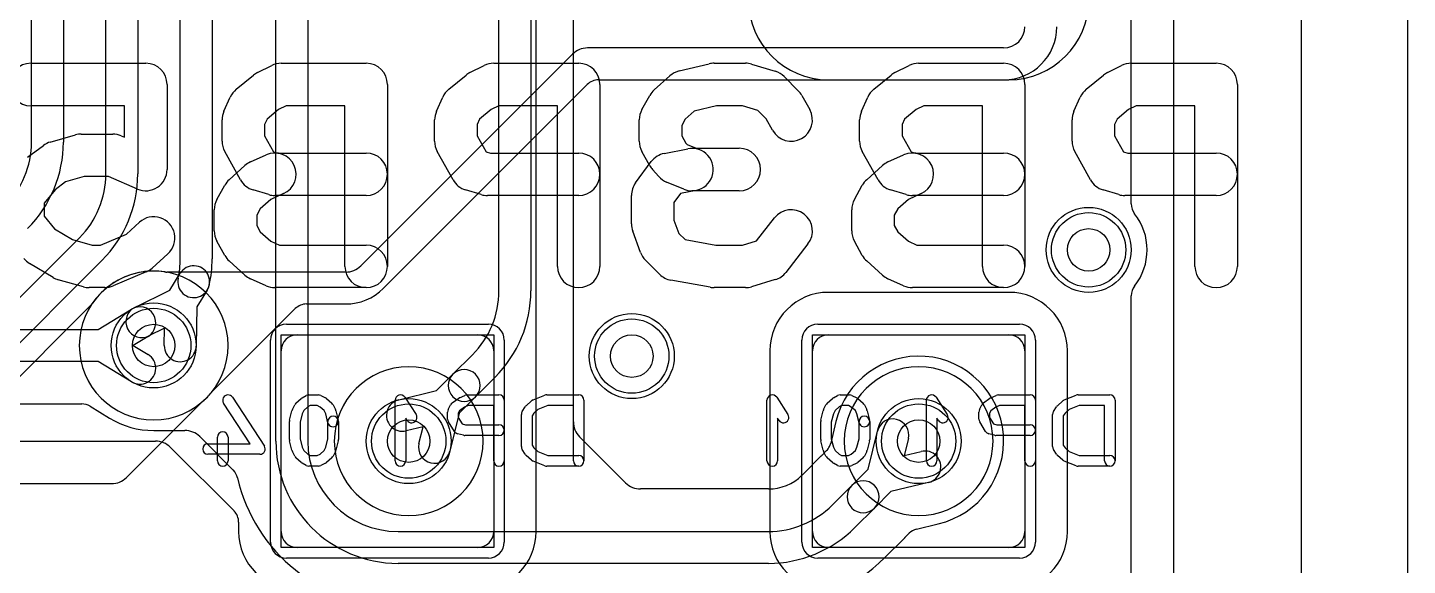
# Model space of a CAD drawing. Extents: x -0.8 to 20.5, y -0.5 to 20.
# Drawn here: x 14.01 to 20.5, y 3.72 to 6.25 of the extents above; entities that cross this region are included whole.
import ezdxf

# ---------------------------------------------------------------- set-up
doc = ezdxf.new("R2010")
doc.units = 0
for name, color, linetype in [('Hole', 1, 'CONTINUOUS'), ('L1', 3, 'CONTINUOUS'), ('L2', 3, 'CONTINUOUS'), ('L3', 3, 'CONTINUOUS'), ('L4', 3, 'CONTINUOUS'), ('MetalMask-B', 176, 'CONTINUOUS'), ('Outline', 7, 'CONTINUOUS'), ('PartsArea-B', 111, 'CONTINUOUS'), ('PartsSilk-B', 221, 'CONTINUOUS'), ('Resist-A', 2, 'CONTINUOUS'), ('Resist-B', 2, 'CONTINUOUS'), ('Silk-A', 140, 'CONTINUOUS'), ('Silk-B', 140, 'CONTINUOUS')]:
    doc.layers.add(name, color=color, linetype=linetype)

msp = doc.modelspace()

# ---------------------------------------------------------------- linework, layer by layer
at = {"layer": 'Hole'}
for centre in [(19, 5.2), (14.6, 4.75), (16.85, 4.7), (15.8, 4.3), (18.2, 4.3)]:
    msp.add_circle(centre, 0.1, dxfattribs=at)
at = {"layer": 'L1'}
for p, q in [((19.39996, 14.53823), (19.39996, 1)), ((16.225, 5.00711), (16.225, 10.29289)), ((16.375, 10.29289), (16.375, 5.00711)), ((16.57501, 4.3914), (16.575, 10.29288)), ((15.175, 4.3), (15.175, 9.74523)), ((15.325, 9.74523), (15.325, 4.3)), ((14.33894, 4.825), (14.49583, 4.92072)), ((13.4175, 4.825), (14.33894, 4.825)), ((14.57395, 4.79268), (14.50399, 4.75)), ((14.50399, 4.75), (14.57395, 4.70732)), ((16.0086, 4.61466), (16.10052, 4.70659)), ((14.33894, 4.675), (13.4175, 4.675)), ((14.49583, 4.57928), (14.33894, 4.675)), ((15.93158, 4.53764), (16.0086, 4.61466)), ((16.20658, 4.60052), (16.11466, 4.5086)), ((15.75294, 4.49438), (15.93158, 4.53764)), ((16.11466, 4.5086), (16.03764, 4.43158)), ((13.04141, 4.475), (14.26167, 4.475)), ((14.30072, 4.46403), (14.39166, 4.40854)), ((16.03764, 4.43158), (15.99438, 4.25294)), ((15.86789, 4.36789), (15.78824, 4.3486)), ((15.8486, 4.28824), (15.86789, 4.36789)), ((17.8107, 4.39191), (17.78616, 4.29058)), ((14.60005, 4.35), (14.74669, 4.34999)), ((14.81832, 4.31973), (14.97411, 4.16395)), ((16.82073, 4.10429), (16.6043, 4.32069)), ((17.96236, 4.16842), (18.00562, 4.34706)), ((18.1514, 4.31176), (18.13211, 4.23211)), ((17.7397, 4.2286), (17.65609, 4.14499)), ((17.7663, 4.2552), (17.74526, 4.23416)), ((18.13211, 4.23211), (18.21176, 4.2514)), ((17.88534, 4.0914), (17.96236, 4.16842)), ((17.79341, 3.99948), (17.88534, 4.0914)), ((18.24706, 4.10562), (18.06842, 4.06236)), ((17.49285, 4.075), (16.89144, 4.075)), ((18.06842, 4.06236), (17.9914, 3.98534)), ((17.9914, 3.98534), (17.89948, 3.89342)), ((18.19058, 3.88617), (18.29192, 3.9107)), ((15.75, 3.875), (17.49289, 3.875)), ((18.04091, 3.75201), (18.1311, 3.84219)), ((18.13534, 3.84644), (18.15521, 3.86631)), ((17.49289, 3.725), (15.75, 3.725))]:
    msp.add_line(p, q, dxfattribs=at)
for centre in [(19, 5.2), (14.6, 4.75), (16.85, 4.7), (15.8, 4.3), (18.2, 4.3)]:
    msp.add_circle(centre, 0.2, dxfattribs=at)
for centre, radius, start, end in [((15.8, 5.00711), 0.425, -45, 0), ((15.8, 5.00711), 0.575, -45.000705, 0), ((14.53489, 4.8567), 0.075, -58.611722, 121.387274), ((14.53489, 4.6433), 0.075, -121.388278, 58.612726), ((18.19999, 4.29999), 0.4, -76.620375, 166.620375), ((16.06163, 4.56163), 0.075, 135, -45), ((16.06163, 4.56163), 0.075, -45, 135), ((15.77059, 4.42149), 0.075, 103.61192, -76.387006), ((14.26167, 4.40003), 0.07497, 58.610285, 90), ((14.6, 4.75), 0.4, -121.389232, -89.995703), ((16.67501, 4.3914), 0.1, 180, -134.996502), ((17.73785, 4.40961), 0.07497, -13.656254, -13.15387), ((18.07851, 4.32941), 0.075, -13.61192, 166.387006), ((14.60004, 4.27503), 0.07497, 89.992358, 90.007643), ((14.74668, 4.27502), 0.07497, 89.885363, 89.992357), ((14.74663, 4.24998), 0.10001, 45.648206, 89.88542), ((14.76413, 4.26788), 0.07497, 44.816256, 45.648481), ((14.76505, 4.26697), 0.07497, 45.199937, 45.805255), ((14.76531, 4.26672), 0.07497, 45, 45.475562), ((15.75, 4.3), 0.575, 180, -90), ((15.75, 4.3), 0.425, 180, -90), ((15.92149, 4.27059), 0.075, 166.38808, -13.612994), ((17.7133, 4.30823), 0.07497, -26.575305, -13.617316), ((17.68669, 4.28161), 0.07497, -45, -44.194745), ((17.68758, 4.28251), 0.07497, -45.162127, -45), ((17.68768, 4.28261), 0.07497, -45.108085, -44.897329), ((17.68778, 4.28271), 0.07497, -45.005404, -44.935149), ((17.6879, 4.28283), 0.07497, -45.064851, -44.935149), ((17.68804, 4.28297), 0.07497, -45.086468, -44.800063), ((17.68832, 4.28325), 0.07497, -45.102671, -44.632517), ((17.68866, 4.28359), 0.07497, -45, -44.902724), ((17.68884, 4.28377), 0.07497, -45.097276, -45), ((17.6889, 4.28383), 0.07497, -45.064851, -44.935149), ((17.68908, 4.28401), 0.07497, -45.129702, -44.875714), ((17.68958, 4.28451), 0.07498, -45.41608, -44.702797), ((17.69, 4.28493), 0.07497, -45.156708, -44.79464), ((17.93837, 4.03836), 0.27501, 134.870358, 135.209194), ((17.69225, 4.28717), 0.07497, -45.978165, -45), ((17.71329, 4.30821), 0.07497, -45, -26.558216), ((18.22941, 4.17851), 0.075, -76.38808, 103.612994), ((14.92119, 4.11085), 0.07497, 43.886656, 45.097276), ((14.92141, 4.11062), 0.07497, 12.870319, 44.129902), ((15.75002, 4.3), 0.775, -167.12574, -90.001479), ((16.89144, 4.175), 0.1, -135, -90), ((17.49291, 4.30001), 0.22501, -90.015278, -45.507762), ((17.59806, 4.19298), 0.07497, -45.507985, -43.789401), ((17.60003, 4.19495), 0.07496, -45.918816, -45.56748), ((17.60124, 4.19611), 0.07497, -46.848656, -46.740288), ((17.60127, 4.19613), 0.07497, -46.76746, -43.010912), ((17.93837, 4.03837), 0.075, 135, -45), ((17.93837, 4.03837), 0.075, -45, 135), ((17.49289, 4.3), 0.425, -90, -45), ((18.3096, 3.83784), 0.07497, 103.144689, 103.639598), ((17.49289, 4.3), 0.575, -90, -44.999295), ((18.18456, 3.78964), 0.07497, 134.097481, 135.49182), ((18.18555, 3.79062), 0.07497, 134.600093, 135.162127), ((18.18717, 3.79227), 0.07497, 135.108085, 136.367401), ((18.18722, 3.79232), 0.07497, 133.789401, 135.162127), ((18.20822, 3.8133), 0.07497, 103.60809, 135), ((17.49289, 4.3), 0.775, -90, -44.998432)]:
    msp.add_arc(centre, radius, start, end, dxfattribs=at)
at = {"layer": 'L2'}
msp.add_line((19.39996, 14.53823), (19.39996, 1), dxfattribs=at)
for centre in [(19, 5.2), (16.85, 4.7)]:
    msp.add_circle(centre, 0.2, dxfattribs=at)
for centre, start, end in [((14.6, 4.75), 90, -90), ((14.6, 4.75), -90, 90), ((15.8, 4.3), 90, -90), ((15.8, 4.3), -90, 90), ((18.2, 4.3), 90, -90), ((18.2, 4.3), -90, 90)]:
    msp.add_arc(centre, 0.35004, start, end, dxfattribs=at)
at = {"layer": 'L3'}
for p, q in [((19.39996, 14.53823), (19.39996, 1)), ((16.57071, 6.12071), (15.57457, 5.12457)), ((18.6, 6.15), (16.64142, 6.15)), ((15.68067, 5.01847), (16.6402, 5.978)), ((16.69321, 5.99996), (18.6, 5.99996)), ((15.50386, 5.09528), (14.66343, 5.09528)), ((14.30375, 4.93917), (13.64387, 4.27929)), ((15.31929, 4.94524), (15.50387, 4.94524)), ((14.87121, 4.52821), (15.26628, 4.92328)), ((14.47225, 4.12925), (14.82179, 4.47879)), ((12.94321, 4.09996), (14.40154, 4.09996))]:
    msp.add_line(p, q, dxfattribs=at)
for centre in [(19, 5.2), (16.85, 4.7)]:
    msp.add_circle(centre, 0.2, dxfattribs=at)
for centre, radius, start, end in [((18.6, 6.25), 0.1, -90, 0), ((18.6, 6.25), 0.25004, -90, 0), ((16.64142, 6.05), 0.1, 90, 135), ((16.69321, 5.92499), 0.07497, 90, 135), ((14.6, 4.75), 0.35004, 99.46286, 145.262091), ((14.53088, 5.16935), 0.07497, -81.121937, -80.641964), ((14.6, 4.75), 0.35004, 81.417111, 99.360067), ((14.66343, 5.17025), 0.07497, -98.584049, -90), ((15.50386, 5.19528), 0.1, -90, -45), ((15.50387, 5.19528), 0.25004, -90, -45.00162), ((14.25074, 4.99218), 0.07497, -45, -34.737204), ((15.31929, 4.87027), 0.07497, 90, 135), ((15.8, 4.3), 0.35004, 90, -90), ((15.8, 4.3), 0.35004, -90, 90), ((18.2, 4.3), 0.35004, 90, -90), ((18.2, 4.3), 0.35004, -90, 90), ((14.8748, 4.42578), 0.07497, 130.282136, 135), ((14.6, 4.75), 0.35004, -49.715967, -40.284033), ((14.92422, 4.4752), 0.07497, 135, 139.717864), ((14.40154, 4.19996), 0.1, -90, -45)]:
    msp.add_arc(centre, radius, start, end, dxfattribs=at)
at = {"layer": 'L4'}
for p, q in [((19.39996, 14.53823), (19.39996, 1)), ((16.40004, 3.875), (16.40004, 8.7697)), ((14.025, 5.70711), (14.025, 7.79289)), ((14.175, 7.79289), (14.175, 5.70711)), ((14.375, 5.55711), (14.375, 7.59289)), ((14.525, 7.59289), (14.525, 5.55711)), ((14.725, 5.15711), (14.725, 7.39289)), ((14.875, 7.39289), (14.875, 5.15711)), ((17.775, 6), (18.625, 6)), ((13.59342, 4.59948), (14.25052, 5.25659)), ((14.35658, 5.15052), (13.69949, 4.49341)), ((14.67532, 5.01098), (14.72487, 5.08989)), ((14.51081, 4.92901), (14.67532, 5.01098)), ((14.85191, 5.01011), (14.80235, 4.93119)), ((18.625, 5.00004), (17.775, 5.00004)), ((14.80235, 4.93119), (14.79998, 4.74743)), ((14.65106, 4.8313), (14.57771, 4.79475)), ((14.65, 4.74937), (14.65106, 4.8313)), ((15.275, 4.8), (16.125, 4.8)), ((17.775, 4.8), (18.625, 4.8)), ((15.2, 3.875), (15.2, 4.725)), ((16.2, 4.725), (16.2, 3.875)), ((17.49996, 4.725), (17.49996, 3.875)), ((17.7, 3.875), (17.7, 4.725)), ((18.7, 4.725), (18.7, 3.875)), ((18.90004, 3.875), (18.90004, 4.725)), ((13.80949, 4.3), (14.60856, 4.29999)), ((14.67926, 4.2707), (14.978, 3.97196)), ((14.99996, 3.91895), (14.99996, 3.875)), ((16.125, 3.8), (15.275, 3.8)), ((18.625, 3.8), (17.775, 3.8))]:
    msp.add_line(p, q, dxfattribs=at)
for centre in [(19, 5.2), (14.6, 4.75), (16.85, 4.7), (15.8, 4.3), (18.2, 4.3)]:
    msp.add_circle(centre, 0.2, dxfattribs=at)
for centre, radius, start, end in [((17.775, 6.375), 0.375, 180, -90), ((18.625, 6.375), 0.375, -90, 0), ((13.6, 5.7071), 0.425, -45, 0.001348), ((13.6, 5.7071), 0.575, -45, 0.000996), ((13.95, 5.55711), 0.425, -45, 0), ((13.95, 5.55711), 0.575, -45.000705, 0), ((14.3, 5.15711), 0.425, -12.369837, 0), ((14.3, 5.15711), 0.575, -12.370146, 0), ((14.78839, 5.05), 0.075, 167.627797, -12.369837), ((14.78839, 5.05), 0.075, -32.128459, 147.872549), ((17.775, 4.725), 0.27504, 90, 180), ((18.625, 4.725), 0.27504, 0, 90), ((14.54426, 4.86188), 0.075, 116.486475, -63.513743), ((14.72499, 4.7484), 0.075, 179.258917, -0.738357), ((15.275, 4.725), 0.075, 90, 180), ((16.125, 4.725), 0.075, 0, 90), ((17.775, 4.725), 0.075, 90, 180), ((18.625, 4.725), 0.075, 0, 90), ((14.60854, 4.19999), 0.10001, 44.995949, 89.988541), ((14.92499, 3.91894), 0.07497, 0.022927, 45.005404), ((14.94996, 3.91895), 0.05, 0, 0.022918), ((15.275, 3.875), 0.27504, 180, -90), ((15.275, 3.875), 0.075, 180, -90), ((16.125, 3.875), 0.27504, -90, 0), ((16.125, 3.875), 0.075, -90, 0), ((17.775, 3.875), 0.27504, 180, -90), ((17.775, 3.875), 0.075, 180, -90), ((18.625, 3.875), 0.27504, -90, 0), ((18.625, 3.875), 0.075, -90, 0)]:
    msp.add_arc(centre, radius, start, end, dxfattribs=at)
at = {"layer": 'MetalMask-B'}
for p, q in [((15.275, 4.8), (16.125, 4.8)), ((17.775, 4.8), (18.625, 4.8)), ((15.2, 3.875), (15.2, 4.725)), ((16.2, 4.725), (16.2, 3.875)), ((17.7, 3.875), (17.7, 4.725)), ((18.7, 4.725), (18.7, 3.875)), ((16.125, 3.8), (15.275, 3.8)), ((18.625, 3.8), (17.775, 3.8))]:
    msp.add_line(p, q, dxfattribs=at)
for centre, start, end in [((15.275, 4.725), 90, 180), ((16.125, 4.725), 0, 90), ((17.775, 4.725), 90, 180), ((18.625, 4.725), 0, 90), ((15.275, 3.875), 180, -90), ((16.125, 3.875), -90, 0), ((17.775, 3.875), 180, -90), ((18.625, 3.875), -90, 0)]:
    msp.add_arc(centre, 0.075, start, end, dxfattribs=at)
at = {"layer": 'Outline'}
msp.add_line((20, 15), (20, 1), dxfattribs=at)
at = {"layer": 'PartsArea-B'}
for p, q in [((15.2, 3.8), (15.2, 4.8)), ((15.2, 4.8), (16.2, 4.8)), ((16.2, 4.8), (16.2, 3.8)), ((17.7, 3.8), (17.7, 4.8)), ((17.7, 4.8), (18.7, 4.8)), ((18.7, 4.8), (18.7, 3.8)), ((16.2, 3.8), (15.2, 3.8)), ((18.7, 3.8), (17.7, 3.8))]:
    msp.add_line(p, q, dxfattribs=at)
at = {"layer": 'PartsSilk-B'}
for p, q in [((14.02222, 6.07778), (14.56296, 6.07778)), ((15.0886, 6.03388), (15.15527, 6.06722)), ((15.2, 6.07778), (15.6, 6.07778)), ((16.0886, 6.03388), (16.15527, 6.06722)), ((16.2, 6.07778), (16.6, 6.07778)), ((17.07325, 6.04175), (17.21399, 6.07509)), ((17.23704, 6.07778), (17.38519, 6.07778)), ((17.41393, 6.07356), (17.52504, 6.04022)), ((18.0886, 6.03388), (18.15527, 6.06722)), ((18.2, 6.07778), (18.6, 6.07778)), ((19.0886, 6.03388), (19.15527, 6.06722)), ((19.2, 6.07778), (19.6, 6.07778)), ((14.66296, 5.97778), (14.66296, 5.57778)), ((14.98853, 5.95518), (15.07001, 6.02184)), ((15.7, 5.97778), (15.7, 5.12222)), ((15.98853, 5.95518), (16.07001, 6.02184)), ((16.7, 5.97778), (16.7, 5.12222)), ((16.95533, 5.95212), (17.02941, 6.01878)), ((17.56701, 6.01515), (17.63367, 5.94849)), ((17.98853, 5.95518), (18.07001, 6.02184)), ((18.7, 5.97778), (18.7, 5.12222)), ((18.98853, 5.95518), (19.07001, 6.02184)), ((19.7, 5.97778), (19.7, 5.12222)), ((14.93084, 5.85172), (14.96047, 5.91839)), ((15.93084, 5.85172), (15.96047, 5.91839)), ((16.89777, 5.85967), (16.9348, 5.92634)), ((17.65038, 5.92635), (17.68742, 5.85968)), ((17.93084, 5.85172), (17.96047, 5.91839)), ((18.93084, 5.85172), (18.96047, 5.91839)), ((14.46296, 5.87778), (14.02222, 5.87778)), ((14.46296, 5.72943), (14.46296, 5.87778)), ((15.18802, 5.85998), (15.13357, 5.81544)), ((15.22361, 5.87778), (15.18802, 5.85998)), ((15.5, 5.87778), (15.22361, 5.87778)), ((15.5, 5.12222), (15.5, 5.87778)), ((16.18802, 5.85998), (16.13357, 5.81544)), ((16.22361, 5.87778), (16.18802, 5.85998)), ((16.5, 5.87778), (16.22361, 5.87778)), ((16.5, 5.12222), (16.5, 5.87778)), ((17.1442, 5.85302), (17.10153, 5.81462)), ((17.24872, 5.87778), (17.1442, 5.85302)), ((17.37051, 5.87778), (17.24872, 5.87778)), ((17.44341, 5.8559), (17.37051, 5.87778)), ((17.48235, 5.81697), (17.44341, 5.8559)), ((18.18802, 5.85998), (18.13357, 5.81544)), ((18.22361, 5.87778), (18.18802, 5.85998)), ((18.5, 5.87778), (18.22361, 5.87778)), ((18.5, 5.12222), (18.5, 5.87778)), ((19.18802, 5.85998), (19.13357, 5.81544)), ((19.22361, 5.87778), (19.18802, 5.85998)), ((19.5, 5.87778), (19.22361, 5.87778)), ((19.5, 5.12222), (19.5, 5.87778)), ((14.92222, 5.71111), (14.92222, 5.81111)), ((15.13357, 5.81544), (15.12222, 5.78989)), ((15.12222, 5.78989), (15.12222, 5.73702)), ((15.92222, 5.71111), (15.92222, 5.81111)), ((16.13357, 5.81544), (16.12222, 5.78989)), ((16.12222, 5.78989), (16.12222, 5.73702)), ((16.88519, 5.71111), (16.88519, 5.81111)), ((17.10153, 5.81462), (17.08519, 5.7852)), ((17.08519, 5.7852), (17.08519, 5.73702)), ((17.51258, 5.76254), (17.48235, 5.81697)), ((17.92222, 5.71111), (17.92222, 5.81111)), ((18.13357, 5.81544), (18.12222, 5.78989)), ((18.12222, 5.78989), (18.12222, 5.73702)), ((18.92222, 5.71111), (18.92222, 5.81111)), ((19.13357, 5.81544), (19.12222, 5.78989)), ((19.12222, 5.78989), (19.12222, 5.73702)), ((14.11367, 5.70738), (14.23219, 5.74071)), ((14.25926, 5.74444), (14.40741, 5.74444)), ((14.4468, 5.73636), (14.46296, 5.72943)), ((15.12222, 5.73702), (15.16397, 5.66188)), ((16.12222, 5.73702), (16.16397, 5.66188)), ((17.08519, 5.73702), (17.10429, 5.70264)), ((18.12222, 5.73702), (18.16397, 5.66188)), ((19.12222, 5.73702), (19.16397, 5.66188)), ((14.00667, 5.63556), (14.08074, 5.69111)), ((15.00889, 5.52921), (14.93481, 5.66254)), ((15.16397, 5.66188), (15.18505, 5.65556)), ((15.18505, 5.65556), (15.6, 5.65556)), ((16.00889, 5.52921), (15.93481, 5.66254)), ((16.16397, 5.66188), (16.18505, 5.65556)), ((16.18505, 5.65556), (16.6, 5.65556)), ((16.9348, 5.59588), (16.89777, 5.66255)), ((17.00261, 5.65362), (17.11372, 5.67584)), ((17.10429, 5.70264), (17.11118, 5.69488)), ((17.11118, 5.69488), (17.15299, 5.67778)), ((17.15299, 5.67778), (17.35556, 5.67778)), ((18.00889, 5.52921), (17.93481, 5.66254)), ((18.16397, 5.66188), (18.18505, 5.65556)), ((18.18505, 5.65556), (18.6, 5.65556)), ((19.00889, 5.52921), (18.93481, 5.66254)), ((19.16397, 5.66188), (19.18505, 5.65556)), ((19.18505, 5.65556), (19.6, 5.65556)), ((14.95533, 5.5299), (15.02941, 5.59656)), ((15.05525, 5.61341), (15.12932, 5.64675)), ((16.86779, 5.51508), (16.94186, 5.61508)), ((17.95533, 5.5299), (18.02941, 5.59656)), ((18.05525, 5.61341), (18.12932, 5.64675)), ((14.18579, 5.5199), (14.13646, 5.4829)), ((14.27305, 5.54444), (14.18579, 5.5199)), ((14.38689, 5.54444), (14.27305, 5.54444)), ((14.52357, 5.48586), (14.38689, 5.54444)), ((16.97711, 5.54467), (16.94748, 5.578)), ((14.13646, 5.4829), (14.08519, 5.41998)), ((14.89777, 5.43745), (14.9348, 5.50412)), ((15.14164, 5.45978), (15.06757, 5.482)), ((15.21142, 5.46437), (15.15158, 5.43744)), ((15.6, 5.45556), (15.17037, 5.45556)), ((16.14164, 5.45978), (16.06757, 5.482)), ((16.6, 5.45556), (16.17037, 5.45556)), ((16.84815, 5.32222), (16.84815, 5.45556)), ((17.09547, 5.48522), (17.01399, 5.51855)), ((17.07963, 5.46506), (17.04815, 5.42256)), ((17.15294, 5.47972), (17.07963, 5.46506)), ((17.35556, 5.47778), (17.13333, 5.47778)), ((17.89777, 5.43745), (17.9348, 5.50412)), ((18.14164, 5.45978), (18.06757, 5.482)), ((18.21142, 5.46437), (18.15158, 5.43744)), ((18.6, 5.45556), (18.17037, 5.45556)), ((19.14164, 5.45978), (19.06757, 5.482)), ((19.6, 5.45556), (19.17037, 5.45556)), ((14.08519, 5.41998), (14.08519, 5.3578)), ((15.10153, 5.3924), (15.08519, 5.36298)), ((15.15158, 5.43744), (15.10153, 5.3924)), ((17.04815, 5.42256), (17.04815, 5.34014)), ((18.10153, 5.3924), (18.08519, 5.36298)), ((18.15158, 5.43744), (18.10153, 5.3924)), ((14.08519, 5.3578), (14.13313, 5.29896)), ((14.47133, 5.27429), (14.5331, 5.32989)), ((14.88519, 5.28889), (14.88519, 5.38889)), ((15.08519, 5.36298), (15.08519, 5.3148)), ((17.04815, 5.34014), (17.07137, 5.27746)), ((17.43697, 5.24216), (17.52106, 5.35028)), ((17.88519, 5.28889), (17.88519, 5.38889)), ((18.08519, 5.36298), (18.08519, 5.3148)), ((14.13313, 5.29896), (14.21775, 5.2482)), ((14.34984, 5.22222), (14.47133, 5.27429)), ((15.08519, 5.3148), (15.10153, 5.28538)), ((15.10153, 5.28538), (15.15158, 5.24034)), ((16.89142, 5.18749), (16.85438, 5.28749)), ((17.07137, 5.27746), (17.10041, 5.24843)), ((18.08519, 5.3148), (18.10153, 5.28538)), ((18.10153, 5.28538), (18.15158, 5.24034)), ((14.21775, 5.2482), (14.3101, 5.22222)), ((14.3101, 5.22222), (14.34984, 5.22222)), ((14.9348, 5.17366), (14.89777, 5.24033)), ((15.15158, 5.24034), (15.19184, 5.22222)), ((15.19184, 5.22222), (15.6, 5.22222)), ((17.10041, 5.24843), (17.24597, 5.22222)), ((17.24597, 5.22222), (17.37051, 5.22222)), ((17.37051, 5.22222), (17.43697, 5.24216)), ((17.67894, 5.2275), (17.57524, 5.09417)), ((17.9348, 5.17366), (17.89777, 5.24033)), ((18.15158, 5.24034), (18.19184, 5.22222)), ((18.19184, 5.22222), (18.6, 5.22222)), ((14.12633, 5.06981), (14.01522, 5.13647)), ((14.6669, 5.18123), (14.59283, 5.11456)), ((15.02941, 5.08122), (14.95533, 5.14788)), ((16.98114, 5.08485), (16.91448, 5.15151)), ((18.02941, 5.08122), (17.95533, 5.14788)), ((14.56532, 5.09698), (14.40976, 5.03031)), ((14.26922, 5.02596), (14.1507, 5.0593)), ((14.37037, 5.02222), (14.2963, 5.02222)), ((15.12932, 5.03103), (15.05525, 5.06437)), ((15.6, 5.02222), (15.17037, 5.02222)), ((17.21932, 5.0238), (17.03413, 5.05714)), ((17.38519, 5.02222), (17.23704, 5.02222)), ((17.52504, 5.05978), (17.41393, 5.02644)), ((18.12932, 5.03103), (18.05525, 5.06437)), ((18.6, 5.02222), (18.17037, 5.02222)), ((14.97093, 4.50626), (15.12093, 4.27663)), ((15.2695, 4.47795), (15.2945, 4.50017)), ((15.29871, 4.50319), (15.31816, 4.5143)), ((15.33056, 4.51759), (15.375, 4.51759)), ((15.38618, 4.51495), (15.4084, 4.50384)), ((15.41383, 4.50017), (15.43883, 4.47795)), ((15.73611, 4.20741), (15.73611, 4.49259)), ((15.78209, 4.50618), (15.83487, 4.4247)), ((16.00474, 4.47948), (16.0353, 4.5017)), ((16.03985, 4.50433), (16.06485, 4.51544)), ((16.075, 4.51759), (16.225, 4.51759)), ((16.25, 4.49259), (16.25, 4.20741)), ((16.35283, 4.46684), (16.37783, 4.48906)), ((16.38516, 4.49358), (16.44072, 4.5158)), ((16.45, 4.51759), (16.6, 4.51759)), ((16.625, 4.49259), (16.625, 4.20741)), ((17.48611, 4.20741), (17.48611, 4.49259)), ((17.53209, 4.50618), (17.58487, 4.4247)), ((17.7695, 4.47795), (17.7945, 4.50017)), ((17.79871, 4.50319), (17.81816, 4.5143)), ((17.83056, 4.51759), (17.875, 4.51759)), ((17.88618, 4.51495), (17.9084, 4.50384)), ((17.91383, 4.50017), (17.93883, 4.47795)), ((18.23611, 4.20741), (18.23611, 4.49259)), ((18.28209, 4.50618), (18.33487, 4.4247)), ((18.50474, 4.47948), (18.5353, 4.5017)), ((18.53985, 4.50433), (18.56485, 4.51544)), ((18.575, 4.51759), (18.725, 4.51759)), ((18.75, 4.49259), (18.75, 4.20741)), ((18.85283, 4.46684), (18.87783, 4.48906)), ((18.88516, 4.49358), (18.94072, 4.5158)), ((18.95, 4.51759), (19.1, 4.51759)), ((19.125, 4.49259), (19.125, 4.20741)), ((15.05381, 4.28796), (14.92907, 4.47892)), ((15.23964, 4.39865), (15.25075, 4.4431)), ((15.25264, 4.44822), (15.26375, 4.47044)), ((15.29859, 4.42831), (15.28889, 4.38951)), ((15.30632, 4.44377), (15.29859, 4.42831)), ((15.32577, 4.46106), (15.30632, 4.44377)), ((15.3372, 4.46759), (15.32577, 4.46106)), ((15.3691, 4.46759), (15.3372, 4.46759)), ((15.38308, 4.4606), (15.3691, 4.46759)), ((15.40201, 4.44377), (15.38308, 4.4606)), ((15.40974, 4.42831), (15.40201, 4.44377)), ((15.42019, 4.38653), (15.40974, 4.42831)), ((15.44458, 4.47044), (15.45569, 4.44822)), ((15.45758, 4.4431), (15.46869, 4.39865)), ((15.98333, 4.4037), (15.98333, 4.43704)), ((15.98597, 4.44822), (15.99708, 4.47044)), ((16.03907, 4.44263), (16.03333, 4.43114)), ((16.03333, 4.43114), (16.03333, 4.41087)), ((16.06257, 4.45971), (16.03907, 4.44263)), ((16.0803, 4.46759), (16.06257, 4.45971)), ((16.2, 4.46759), (16.0803, 4.46759)), ((16.2, 4.20741), (16.2, 4.46759)), ((16.33056, 4.27407), (16.33056, 4.42593)), ((16.33436, 4.43917), (16.34824, 4.46139)), ((16.38874, 4.43185), (16.38056, 4.41876)), ((16.38056, 4.41876), (16.38056, 4.28124)), ((16.40778, 4.44878), (16.38874, 4.43185)), ((16.45481, 4.46759), (16.40778, 4.44878)), ((16.575, 4.46759), (16.45481, 4.46759)), ((16.575, 4.20741), (16.575, 4.46759)), ((17.73964, 4.39865), (17.75075, 4.4431)), ((17.75264, 4.44822), (17.76375, 4.47044)), ((17.79859, 4.42831), (17.78889, 4.38951)), ((17.80632, 4.44377), (17.79859, 4.42831)), ((17.82577, 4.46106), (17.80632, 4.44377)), ((17.8372, 4.46759), (17.82577, 4.46106)), ((17.8691, 4.46759), (17.8372, 4.46759)), ((17.88308, 4.4606), (17.8691, 4.46759)), ((17.90201, 4.44377), (17.88308, 4.4606)), ((17.90974, 4.42831), (17.90201, 4.44377)), ((17.92019, 4.38653), (17.90974, 4.42831)), ((17.94458, 4.47044), (17.95569, 4.44822)), ((17.95758, 4.4431), (17.96869, 4.39865)), ((18.48333, 4.4037), (18.48333, 4.43704)), ((18.48597, 4.44822), (18.49708, 4.47044)), ((18.53907, 4.44263), (18.53333, 4.43114)), ((18.53333, 4.43114), (18.53333, 4.41087)), ((18.56257, 4.45971), (18.53907, 4.44263)), ((18.5803, 4.46759), (18.56257, 4.45971)), ((18.7, 4.46759), (18.5803, 4.46759)), ((18.7, 4.20741), (18.7, 4.46759)), ((18.83056, 4.27407), (18.83056, 4.42593)), ((18.83436, 4.43917), (18.84824, 4.46139)), ((18.88874, 4.43185), (18.88056, 4.41876)), ((18.88056, 4.41876), (18.88056, 4.28124)), ((18.90778, 4.44878), (18.88874, 4.43185)), ((18.95481, 4.46759), (18.90778, 4.44878)), ((19.075, 4.46759), (18.95481, 4.46759)), ((19.075, 4.20741), (19.075, 4.46759)), ((15.23889, 4.30741), (15.23889, 4.39259)), ((15.28889, 4.38951), (15.28889, 4.31049)), ((15.41944, 4.31049), (15.41944, 4.39259)), ((15.46944, 4.39259), (15.46944, 4.30741)), ((15.79291, 4.39752), (15.78611, 4.40801)), ((15.78611, 4.40801), (15.78611, 4.20741)), ((16.01491, 4.34601), (15.98713, 4.39045)), ((16.03333, 4.41087), (16.05208, 4.38087)), ((16.05208, 4.38087), (16.06717, 4.37685)), ((16.06717, 4.37685), (16.225, 4.37685)), ((17.54291, 4.39752), (17.53611, 4.40801)), ((17.53611, 4.40801), (17.53611, 4.20741)), ((17.73889, 4.30741), (17.73889, 4.39259)), ((17.78889, 4.38951), (17.78889, 4.31049)), ((17.91944, 4.31049), (17.91944, 4.39259)), ((17.96944, 4.39259), (17.96944, 4.30741)), ((18.29291, 4.39752), (18.28611, 4.40801)), ((18.28611, 4.40801), (18.28611, 4.20741)), ((18.51491, 4.34601), (18.48713, 4.39045)), ((18.53333, 4.41087), (18.55208, 4.38087)), ((18.55208, 4.38087), (18.56717, 4.37685)), ((18.56717, 4.37685), (18.725, 4.37685)), ((14.85556, 4.28796), (15.05381, 4.28796)), ((14.9, 4.20741), (14.9, 4.31852)), ((14.95, 4.31852), (14.95, 4.20741)), ((15.25075, 4.2569), (15.23964, 4.30135)), ((15.28889, 4.31049), (15.29859, 4.27169)), ((15.40974, 4.27169), (15.41944, 4.31049)), ((15.46869, 4.30135), (15.45758, 4.2569)), ((16.05745, 4.32769), (16.02967, 4.3351)), ((16.225, 4.32685), (16.06389, 4.32685)), ((17.75075, 4.2569), (17.73964, 4.30135)), ((17.78889, 4.31049), (17.79859, 4.27169)), ((17.90974, 4.27169), (17.91944, 4.31049)), ((17.96869, 4.30135), (17.95758, 4.2569)), ((18.55745, 4.32769), (18.52967, 4.3351)), ((18.725, 4.32685), (18.56389, 4.32685)), ((15.1, 4.23796), (14.85556, 4.23796)), ((15.26375, 4.22956), (15.25264, 4.25178)), ((15.2945, 4.19983), (15.2695, 4.22205)), ((15.29859, 4.27169), (15.30632, 4.25623)), ((15.30632, 4.25623), (15.32577, 4.23894)), ((15.32577, 4.23894), (15.3372, 4.23241)), ((15.3372, 4.23241), (15.3691, 4.23241)), ((15.3691, 4.23241), (15.38308, 4.2394)), ((15.38308, 4.2394), (15.40201, 4.25623)), ((15.40201, 4.25623), (15.40974, 4.27169)), ((15.43883, 4.22205), (15.41383, 4.19983)), ((15.45569, 4.25178), (15.44458, 4.22956)), ((16.34824, 4.23861), (16.33436, 4.26083)), ((16.37783, 4.21094), (16.35283, 4.23316)), ((16.38056, 4.28124), (16.38874, 4.26815)), ((16.38874, 4.26815), (16.40778, 4.25122)), ((16.40778, 4.25122), (16.45481, 4.23241)), ((16.45481, 4.23241), (16.6, 4.23241)), ((17.76375, 4.22956), (17.75264, 4.25178)), ((17.7945, 4.19983), (17.7695, 4.22205)), ((17.79859, 4.27169), (17.80632, 4.25623)), ((17.80632, 4.25623), (17.82577, 4.23894)), ((17.82577, 4.23894), (17.8372, 4.23241)), ((17.8372, 4.23241), (17.8691, 4.23241)), ((17.8691, 4.23241), (17.88308, 4.2394)), ((17.88308, 4.2394), (17.90201, 4.25623)), ((17.90201, 4.25623), (17.90974, 4.27169)), ((17.93883, 4.22205), (17.91383, 4.19983)), ((17.95569, 4.25178), (17.94458, 4.22956)), ((18.84824, 4.23861), (18.83436, 4.26083)), ((18.87783, 4.21094), (18.85283, 4.23316)), ((18.88056, 4.28124), (18.88874, 4.26815)), ((18.88874, 4.26815), (18.90778, 4.25122)), ((18.90778, 4.25122), (18.95481, 4.23241)), ((18.95481, 4.23241), (19.1, 4.23241)), ((15.31816, 4.1857), (15.29871, 4.19681)), ((15.375, 4.18241), (15.33056, 4.18241)), ((15.4084, 4.19616), (15.38618, 4.18505)), ((16.44072, 4.1842), (16.38516, 4.20642)), ((16.6, 4.18241), (16.45, 4.18241)), ((17.81816, 4.1857), (17.79871, 4.19681)), ((17.875, 4.18241), (17.83056, 4.18241)), ((17.9084, 4.19616), (17.88618, 4.18505)), ((18.94072, 4.1842), (18.88516, 4.20642)), ((19.1, 4.18241), (18.95, 4.18241))]:
    msp.add_line(p, q, dxfattribs=at)
for centre, radius, start, end in [((14.02222, 5.97778), 0.1, 90, -90), ((14.56296, 5.97778), 0.1, 0, 90), ((15.2, 5.97778), 0.1, 90, 116.570176), ((15.6, 5.97778), 0.1, 0, 90), ((16.2, 5.97778), 0.1, 90, 116.570176), ((16.6, 5.97778), 0.1, 0, 90), ((17.0963, 5.94444), 0.1, 103.326145, 131.980399), ((17.23704, 5.97778), 0.1, 90, 103.326145), ((17.38519, 5.97778), 0.1, 73.297463, 90), ((17.4963, 5.94444), 0.1, 45, 73.297463), ((18.2, 5.97778), 0.1, 90, 116.570176), ((18.6, 5.97778), 0.1, 0, 90), ((19.2, 5.97778), 0.1, 90, 116.570176), ((19.6, 5.97778), 0.1, 0, 90), ((15.13333, 5.94444), 0.1, 116.570176, 129.286182), ((16.13333, 5.94444), 0.1, 116.570176, 129.286182), ((18.13333, 5.94444), 0.1, 116.570176, 129.286182), ((19.13333, 5.94444), 0.1, 116.570176, 129.286182), ((15.05185, 5.87778), 0.1, 129.286182, 156.039256), ((16.05185, 5.87778), 0.1, 129.286182, 156.039256), ((17.02222, 5.87778), 0.1, 131.980399, 150.948735), ((17.56296, 5.87778), 0.1, 29.056274, 45), ((18.05185, 5.87778), 0.1, 129.286182, 156.039256), ((19.05185, 5.87778), 0.1, 129.286182, 156.039256), ((15.02222, 5.81111), 0.1, 156.039256, 180), ((16.02222, 5.81111), 0.1, 156.039256, 180), ((16.98519, 5.81111), 0.1, 150.948735, 180), ((17.6, 5.81111), 0.1, -150.943726, 29.055334), ((18.02222, 5.81111), 0.1, 156.039256, 180), ((19.02222, 5.81111), 0.1, 156.039256, 180), ((14.25926, 5.64444), 0.1, 90, 105.705363), ((14.40741, 5.64444), 0.1, 66.803666, 90), ((14.14074, 5.61111), 0.1, 105.705363, 126.869898), ((15.02222, 5.71111), 0.1, 180, -150.940944), ((15.17037, 5.55556), 0.1, -65.764679, 114.233213), ((15.6, 5.55556), 0.1, -90, 90), ((16.02222, 5.71111), 0.1, 180, -150.940944), ((16.6, 5.55556), 0.1, -90, 90), ((16.98519, 5.71111), 0.1, 180, -150.948735), ((17.02222, 5.55556), 0.1, 101.308809, 143.473873), ((17.13333, 5.57778), 0.1, -78.691191, 101.308941), ((17.35556, 5.57778), 0.1, -90, 90), ((18.02222, 5.71111), 0.1, 180, -150.940944), ((18.17037, 5.55556), 0.1, -65.764679, 114.233213), ((18.6, 5.55556), 0.1, -90, 90), ((19.02222, 5.71111), 0.1, 180, -150.940944), ((19.6, 5.55556), 0.1, -90, 90), ((15.0963, 5.52222), 0.1, 114.235321, 131.980399), ((17.02222, 5.64444), 0.1, -150.948735, -138.364557), ((18.0963, 5.52222), 0.1, 114.235321, 131.980399), ((14.56296, 5.57778), 0.1, -113.196334, 0), ((15.02222, 5.45556), 0.1, 131.980399, 150.948735), ((15.0963, 5.57778), 0.1, -150.940944, -106.697049), ((16.0963, 5.57778), 0.1, -150.940944, -106.697049), ((17.05185, 5.61111), 0.1, -138.364557, -112.246131), ((18.02222, 5.45556), 0.1, 131.980399, 150.948735), ((18.0963, 5.57778), 0.1, -150.940944, -106.697049), ((19.0963, 5.57778), 0.1, -150.940944, -106.697049), ((15.17037, 5.55556), 0.1, -106.697049, -90), ((16.17037, 5.55556), 0.1, -106.697049, -90), ((16.94815, 5.45556), 0.1, 143.473873, 180), ((17.13333, 5.57778), 0.1, -112.246131, -90), ((18.17037, 5.55556), 0.1, -106.697049, -90), ((19.17037, 5.55556), 0.1, -106.697049, -90), ((14.98519, 5.38889), 0.1, 150.948735, 180), ((17.98519, 5.38889), 0.1, 150.948735, 180), ((14.6, 5.25556), 0.1, -48.01151, 131.990204), ((17.6, 5.28889), 0.1, -37.871466, 142.125314), ((14.98519, 5.28889), 0.1, 180, -150.948735), ((16.94815, 5.32222), 0.1, 180, -159.676664), ((17.98519, 5.28889), 0.1, 180, -150.948735), ((15.6, 5.12222), 0.1, -90, 90), ((18.6, 5.12222), 0.1, -90, 90), ((14.06667, 5.22222), 0.1, -140.823874, -120.963757), ((15.02222, 5.22222), 0.1, -150.948735, -131.980399), ((16.98519, 5.22222), 0.1, -159.676664, -135), ((18.02222, 5.22222), 0.1, -150.948735, -131.980399), ((14.17778, 5.15556), 0.1, -120.963757, -105.71243), ((14.52593, 5.18889), 0.1, -66.801409, -48.01151), ((15.0963, 5.15556), 0.1, -131.980399, -114.235321), ((15.6, 5.12222), 0.1, 180, 0), ((16.6, 5.12222), 0.1, 180, 0), ((17.05185, 5.15556), 0.1, -135, -100.206455), ((17.4963, 5.15556), 0.1, -73.297463, -37.871466), ((18.0963, 5.15556), 0.1, -131.980399, -114.235321), ((18.6, 5.12222), 0.1, 180, 0), ((19.6, 5.12222), 0.1, 180, 0), ((14.2963, 5.12222), 0.1, -105.71243, -90), ((14.37037, 5.12222), 0.1, -90, -66.80141), ((15.17037, 5.12222), 0.1, -114.235321, -90), ((17.23704, 5.12222), 0.1, -100.206455, -90), ((17.38519, 5.12222), 0.1, -90, -73.297463), ((18.17037, 5.12222), 0.1, -114.235321, -90), ((14.95, 4.49259), 0.025, 33.149737, -146.846436), ((15.31111, 4.48148), 0.025, 119.733511, 131.630694), ((15.33056, 4.49259), 0.025, 90, 119.735363), ((15.375, 4.49259), 0.025, 63.434949, 90), ((15.39722, 4.48148), 0.025, 48.372169, 63.434949), ((15.76111, 4.49259), 0.025, 32.933543, 180), ((16.05, 4.48148), 0.025, 113.950855, 126.017263), ((16.075, 4.49259), 0.025, 90, 113.950855), ((16.225, 4.49259), 0.025, 0, 90), ((16.39444, 4.47037), 0.025, 111.792897, 131.62783), ((16.45, 4.49259), 0.025, 90, 111.792897), ((16.6, 4.49259), 0.025, 0, 90), ((17.51111, 4.49259), 0.025, 32.933543, 180), ((17.81111, 4.48148), 0.025, 119.733511, 131.630694), ((17.83056, 4.49259), 0.025, 90, 119.735363), ((17.875, 4.49259), 0.025, 63.434949, 90), ((17.89722, 4.48148), 0.025, 48.372169, 63.434949), ((18.26111, 4.49259), 0.025, 32.933543, 180), ((18.55, 4.48148), 0.025, 113.950855, 126.017263), ((18.575, 4.49259), 0.025, 90, 113.950855), ((18.725, 4.49259), 0.025, 0, 90), ((18.89444, 4.47037), 0.025, 111.792897, 131.62783), ((18.95, 4.49259), 0.025, 90, 111.792897), ((19.1, 4.49259), 0.025, 0, 90), ((15.275, 4.43704), 0.025, 153.434949, 165.96679), ((15.28611, 4.45926), 0.025, 131.627831, 153.434949), ((15.44444, 4.39259), 0.025, 0, 180), ((15.42222, 4.45926), 0.025, 26.565051, 48.369306), ((15.43333, 4.43704), 0.025, 14.030684, 26.565051), ((15.81389, 4.41111), 0.025, -147.066457, 32.933807), ((16.00833, 4.43704), 0.025, 153.434949, 180), ((16.01944, 4.45926), 0.025, 126.017263, 153.434949), ((16.35556, 4.42593), 0.025, 148.014056, 180), ((16.36944, 4.44815), 0.025, 131.627831, 148.014056), ((17.56389, 4.41111), 0.025, -147.066457, 32.933807), ((17.775, 4.43704), 0.025, 153.434949, 165.96679), ((17.78611, 4.45926), 0.025, 131.627831, 153.434949), ((17.94444, 4.39259), 0.025, 0, 180), ((17.92222, 4.45926), 0.025, 26.565051, 48.369306), ((17.93333, 4.43704), 0.025, 14.030684, 26.565051), ((18.31389, 4.41111), 0.025, -147.066457, 32.933807), ((18.50833, 4.43704), 0.025, 153.434949, 180), ((18.51944, 4.45926), 0.025, 126.017263, 153.434949), ((18.85556, 4.42593), 0.025, 148.014056, 180), ((18.86944, 4.44815), 0.025, 131.627831, 148.014056), ((15.26389, 4.39259), 0.025, 165.969316, 180), ((15.44444, 4.39259), 0.025, -165.969316, 14.03321), ((16.00833, 4.4037), 0.025, 180, -147.994617), ((16.225, 4.35185), 0.025, -90, 90), ((17.76389, 4.39259), 0.025, 165.969316, 180), ((17.94444, 4.39259), 0.025, -165.969316, 14.03321), ((18.50833, 4.4037), 0.025, 180, -147.994617), ((18.725, 4.35185), 0.025, -90, 90), ((14.85556, 4.26296), 0.025, 90, -90), ((14.925, 4.31852), 0.025, 0, 180), ((15.26389, 4.30741), 0.025, 180, -165.96679), ((15.44444, 4.30741), 0.025, -14.030684, 0), ((16.03611, 4.35926), 0.025, -147.994617, -104.925513), ((16.06389, 4.35185), 0.025, -104.925513, -90), ((17.76389, 4.30741), 0.025, 180, -165.96679), ((17.94444, 4.30741), 0.025, -14.030684, 0), ((18.53611, 4.35926), 0.025, -147.994617, -104.925513), ((18.56389, 4.35185), 0.025, -104.925513, -90), ((15.1, 4.26296), 0.025, -90, 33.153564), ((15.275, 4.26296), 0.025, -165.969316, -153.434949), ((15.28611, 4.24074), 0.025, -153.434949, -131.630694), ((15.42222, 4.24074), 0.025, -48.372169, -26.565051), ((15.43333, 4.26296), 0.025, -26.565051, -14.03321), ((16.35556, 4.27407), 0.025, 180, -148.014056), ((16.36944, 4.25185), 0.025, -148.014056, -131.62783), ((16.6, 4.20741), 0.025, -90, 90), ((17.775, 4.26296), 0.025, -165.969316, -153.434949), ((17.78611, 4.24074), 0.025, -153.434949, -131.630694), ((17.92222, 4.24074), 0.025, -48.372169, -26.565051), ((17.93333, 4.26296), 0.025, -26.565051, -14.03321), ((18.85556, 4.27407), 0.025, 180, -148.014056), ((18.86944, 4.25185), 0.025, -148.014056, -131.62783), ((19.1, 4.20741), 0.025, -90, 90), ((14.925, 4.20741), 0.025, 180, 0), ((15.31111, 4.21852), 0.025, -131.627831, -119.735363), ((15.33056, 4.20741), 0.025, -119.733511, -90), ((15.375, 4.20741), 0.025, -90, -63.434949), ((15.39722, 4.21852), 0.025, -63.434949, -48.369306), ((15.76111, 4.20741), 0.025, 180, 0), ((16.225, 4.20741), 0.025, 180, 0), ((16.39444, 4.22963), 0.025, -131.627831, -111.792897), ((16.45, 4.20741), 0.025, -111.792897, -90), ((16.6, 4.20741), 0.025, 180, 0), ((17.51111, 4.20741), 0.025, 180, 0), ((17.81111, 4.21852), 0.025, -131.627831, -119.735363), ((17.83056, 4.20741), 0.025, -119.733511, -90), ((17.875, 4.20741), 0.025, -90, -63.434949), ((17.89722, 4.21852), 0.025, -63.434949, -48.369306), ((18.26111, 4.20741), 0.025, 180, 0), ((18.725, 4.20741), 0.025, 180, 0), ((18.89444, 4.22963), 0.025, -131.627831, -111.792897), ((18.95, 4.20741), 0.025, -111.792897, -90), ((19.1, 4.20741), 0.025, 180, 0)]:
    msp.add_arc(centre, radius, start, end, dxfattribs=at)
at = {"layer": 'Resist-A'}
for centre in [(19, 5.2), (14.6, 4.75), (16.85, 4.7), (15.8, 4.3), (18.2, 4.3)]:
    msp.add_circle(centre, 0.175, dxfattribs=at)
at = {"layer": 'Resist-B'}
for p, q in [((15.225, 4.85), (16.175, 4.85)), ((17.725, 4.85), (18.675, 4.85)), ((15.15, 3.825), (15.15, 4.775)), ((16.25, 4.775), (16.25, 3.825)), ((17.65, 3.825), (17.65, 4.775)), ((18.75, 4.775), (18.75, 3.825)), ((16.175, 3.75), (15.225, 3.75)), ((18.675, 3.75), (17.725, 3.75))]:
    msp.add_line(p, q, dxfattribs=at)
for centre in [(19, 5.2), (14.6, 4.75), (16.85, 4.7), (15.8, 4.3), (18.2, 4.3)]:
    msp.add_circle(centre, 0.175, dxfattribs=at)
for centre, start, end in [((15.225, 4.775), 90, 180), ((16.175, 4.775), 0, 90), ((17.725, 4.775), 90, 180), ((18.675, 4.775), 0, 90), ((15.225, 3.825), 180, -90), ((16.175, 3.825), -90, 0), ((17.725, 3.825), 180, -90), ((18.675, 3.825), -90, 0)]:
    msp.add_arc(centre, 0.075, start, end, dxfattribs=at)
at = {"layer": 'Silk-A'}
for p, q in [((20.5, 14.425), (20.5, -0.425)), ((19.2, 5.41651), (19.2, 8.63349)), ((19.2, 1.21651), (19.2, 4.98349))]:
    msp.add_line(p, q, dxfattribs=at)
for centre, radius, start, end in [((19.275, 5.41651), 0.075, 180, -141.783994), ((19, 5.2), 0.275, -38.213046, 38.213046), ((19.275, 4.98349), 0.075, 141.783994, 180)]:
    msp.add_arc(centre, radius, start, end, dxfattribs=at)
at = {"layer": 'Silk-B'}
for p, q in [((14.02222, 6.07778), (14.56296, 6.07778)), ((15.0886, 6.03388), (15.15527, 6.06722)), ((15.2, 6.07778), (15.6, 6.07778)), ((16.0886, 6.03388), (16.15527, 6.06722)), ((16.2, 6.07778), (16.6, 6.07778)), ((17.07325, 6.04175), (17.21399, 6.07509)), ((17.23704, 6.07778), (17.38519, 6.07778)), ((17.41393, 6.07356), (17.52504, 6.04022)), ((18.0886, 6.03388), (18.15527, 6.06722)), ((18.2, 6.07778), (18.6, 6.07778)), ((19.0886, 6.03388), (19.15527, 6.06722)), ((19.2, 6.07778), (19.6, 6.07778)), ((14.66296, 5.97778), (14.66296, 5.57778)), ((14.98853, 5.95518), (15.07001, 6.02184)), ((15.7, 5.97778), (15.7, 5.12222)), ((15.98853, 5.95518), (16.07001, 6.02184)), ((16.7, 5.97778), (16.7, 5.12222)), ((16.95533, 5.95212), (17.02941, 6.01878)), ((17.56701, 6.01515), (17.63367, 5.94849)), ((17.98853, 5.95518), (18.07001, 6.02184)), ((18.7, 5.97778), (18.7, 5.12222)), ((18.98853, 5.95518), (19.07001, 6.02184)), ((19.7, 5.97778), (19.7, 5.12222)), ((14.93084, 5.85172), (14.96047, 5.91839)), ((15.93084, 5.85172), (15.96047, 5.91839)), ((16.89777, 5.85967), (16.9348, 5.92634)), ((17.65038, 5.92635), (17.68742, 5.85968)), ((17.93084, 5.85172), (17.96047, 5.91839)), ((18.93084, 5.85172), (18.96047, 5.91839)), ((14.46296, 5.87778), (14.02222, 5.87778)), ((14.46296, 5.72943), (14.46296, 5.87778)), ((15.18802, 5.85998), (15.13357, 5.81544)), ((15.22361, 5.87778), (15.18802, 5.85998)), ((15.5, 5.87778), (15.22361, 5.87778)), ((15.5, 5.12222), (15.5, 5.87778)), ((16.18802, 5.85998), (16.13357, 5.81544)), ((16.22361, 5.87778), (16.18802, 5.85998)), ((16.5, 5.87778), (16.22361, 5.87778)), ((16.5, 5.12222), (16.5, 5.87778)), ((17.1442, 5.85302), (17.10153, 5.81462)), ((17.24872, 5.87778), (17.1442, 5.85302)), ((17.37051, 5.87778), (17.24872, 5.87778)), ((17.44341, 5.8559), (17.37051, 5.87778)), ((17.48235, 5.81697), (17.44341, 5.8559)), ((18.18802, 5.85998), (18.13357, 5.81544)), ((18.22361, 5.87778), (18.18802, 5.85998)), ((18.5, 5.87778), (18.22361, 5.87778)), ((18.5, 5.12222), (18.5, 5.87778)), ((19.18802, 5.85998), (19.13357, 5.81544)), ((19.22361, 5.87778), (19.18802, 5.85998)), ((19.5, 5.87778), (19.22361, 5.87778)), ((19.5, 5.12222), (19.5, 5.87778)), ((14.92222, 5.71111), (14.92222, 5.81111)), ((15.13357, 5.81544), (15.12222, 5.78989)), ((15.12222, 5.78989), (15.12222, 5.73702)), ((15.92222, 5.71111), (15.92222, 5.81111)), ((16.13357, 5.81544), (16.12222, 5.78989)), ((16.12222, 5.78989), (16.12222, 5.73702)), ((16.88519, 5.71111), (16.88519, 5.81111)), ((17.10153, 5.81462), (17.08519, 5.7852)), ((17.08519, 5.7852), (17.08519, 5.73702)), ((17.51258, 5.76254), (17.48235, 5.81697)), ((17.92222, 5.71111), (17.92222, 5.81111)), ((18.13357, 5.81544), (18.12222, 5.78989)), ((18.12222, 5.78989), (18.12222, 5.73702)), ((18.92222, 5.71111), (18.92222, 5.81111)), ((19.13357, 5.81544), (19.12222, 5.78989)), ((19.12222, 5.78989), (19.12222, 5.73702)), ((14.11367, 5.70738), (14.23219, 5.74071)), ((14.25926, 5.74444), (14.40741, 5.74444)), ((14.4468, 5.73636), (14.46296, 5.72943)), ((15.12222, 5.73702), (15.16397, 5.66188)), ((16.12222, 5.73702), (16.16397, 5.66188)), ((17.08519, 5.73702), (17.10429, 5.70264)), ((18.12222, 5.73702), (18.16397, 5.66188)), ((19.12222, 5.73702), (19.16397, 5.66188)), ((14.00667, 5.63556), (14.08074, 5.69111)), ((15.00889, 5.52921), (14.93481, 5.66254)), ((15.16397, 5.66188), (15.18505, 5.65556)), ((15.18505, 5.65556), (15.6, 5.65556)), ((16.00889, 5.52921), (15.93481, 5.66254)), ((16.16397, 5.66188), (16.18505, 5.65556)), ((16.18505, 5.65556), (16.6, 5.65556)), ((16.9348, 5.59588), (16.89777, 5.66255)), ((17.00261, 5.65362), (17.11372, 5.67584)), ((17.10429, 5.70264), (17.11118, 5.69488)), ((17.11118, 5.69488), (17.15299, 5.67778)), ((17.15299, 5.67778), (17.35556, 5.67778)), ((18.00889, 5.52921), (17.93481, 5.66254)), ((18.16397, 5.66188), (18.18505, 5.65556)), ((18.18505, 5.65556), (18.6, 5.65556)), ((19.00889, 5.52921), (18.93481, 5.66254)), ((19.16397, 5.66188), (19.18505, 5.65556)), ((19.18505, 5.65556), (19.6, 5.65556)), ((14.95533, 5.5299), (15.02941, 5.59656)), ((15.05525, 5.61341), (15.12932, 5.64675)), ((16.86779, 5.51508), (16.94186, 5.61508)), ((17.95533, 5.5299), (18.02941, 5.59656)), ((18.05525, 5.61341), (18.12932, 5.64675)), ((14.18579, 5.5199), (14.13646, 5.4829)), ((14.27305, 5.54444), (14.18579, 5.5199)), ((14.38689, 5.54444), (14.27305, 5.54444)), ((14.52357, 5.48586), (14.38689, 5.54444)), ((16.97711, 5.54467), (16.94748, 5.578)), ((14.13646, 5.4829), (14.08519, 5.41998)), ((14.89777, 5.43745), (14.9348, 5.50412)), ((15.14164, 5.45978), (15.06757, 5.482)), ((15.21142, 5.46437), (15.15158, 5.43744)), ((15.6, 5.45556), (15.17037, 5.45556)), ((16.14164, 5.45978), (16.06757, 5.482)), ((16.6, 5.45556), (16.17037, 5.45556)), ((16.84815, 5.32222), (16.84815, 5.45556)), ((17.09547, 5.48522), (17.01399, 5.51855)), ((17.07963, 5.46506), (17.04815, 5.42256)), ((17.15294, 5.47972), (17.07963, 5.46506)), ((17.35556, 5.47778), (17.13333, 5.47778)), ((17.89777, 5.43745), (17.9348, 5.50412)), ((18.14164, 5.45978), (18.06757, 5.482)), ((18.21142, 5.46437), (18.15158, 5.43744)), ((18.6, 5.45556), (18.17037, 5.45556)), ((19.14164, 5.45978), (19.06757, 5.482)), ((19.6, 5.45556), (19.17037, 5.45556)), ((14.08519, 5.41998), (14.08519, 5.3578)), ((15.10153, 5.3924), (15.08519, 5.36298)), ((15.15158, 5.43744), (15.10153, 5.3924)), ((17.04815, 5.42256), (17.04815, 5.34014)), ((18.10153, 5.3924), (18.08519, 5.36298)), ((18.15158, 5.43744), (18.10153, 5.3924)), ((14.08519, 5.3578), (14.13313, 5.29896)), ((14.47133, 5.27429), (14.5331, 5.32989)), ((14.88519, 5.28889), (14.88519, 5.38889)), ((15.08519, 5.36298), (15.08519, 5.3148)), ((17.04815, 5.34014), (17.07137, 5.27746)), ((17.43697, 5.24216), (17.52106, 5.35028)), ((17.88519, 5.28889), (17.88519, 5.38889)), ((18.08519, 5.36298), (18.08519, 5.3148)), ((14.13313, 5.29896), (14.21775, 5.2482)), ((14.34984, 5.22222), (14.47133, 5.27429)), ((15.08519, 5.3148), (15.10153, 5.28538)), ((15.10153, 5.28538), (15.15158, 5.24034)), ((16.89142, 5.18749), (16.85438, 5.28749)), ((17.07137, 5.27746), (17.10041, 5.24843)), ((18.08519, 5.3148), (18.10153, 5.28538)), ((18.10153, 5.28538), (18.15158, 5.24034)), ((14.21775, 5.2482), (14.3101, 5.22222)), ((14.3101, 5.22222), (14.34984, 5.22222)), ((14.9348, 5.17366), (14.89777, 5.24033)), ((15.15158, 5.24034), (15.19184, 5.22222)), ((15.19184, 5.22222), (15.6, 5.22222)), ((17.10041, 5.24843), (17.24597, 5.22222)), ((17.24597, 5.22222), (17.37051, 5.22222)), ((17.37051, 5.22222), (17.43697, 5.24216)), ((17.67894, 5.2275), (17.57524, 5.09417)), ((17.9348, 5.17366), (17.89777, 5.24033)), ((18.15158, 5.24034), (18.19184, 5.22222)), ((18.19184, 5.22222), (18.6, 5.22222)), ((14.12633, 5.06981), (14.01522, 5.13647)), ((14.6669, 5.18123), (14.59283, 5.11456)), ((15.02941, 5.08122), (14.95533, 5.14788)), ((16.98114, 5.08485), (16.91448, 5.15151)), ((18.02941, 5.08122), (17.95533, 5.14788)), ((14.56532, 5.09698), (14.40976, 5.03031)), ((14.26922, 5.02596), (14.1507, 5.0593)), ((14.37037, 5.02222), (14.2963, 5.02222)), ((15.12932, 5.03103), (15.05525, 5.06437)), ((15.6, 5.02222), (15.17037, 5.02222)), ((17.21932, 5.0238), (17.03413, 5.05714)), ((17.38519, 5.02222), (17.23704, 5.02222)), ((17.52504, 5.05978), (17.41393, 5.02644)), ((18.12932, 5.03103), (18.05525, 5.06437)), ((18.6, 5.02222), (18.17037, 5.02222))]:
    msp.add_line(p, q, dxfattribs=at)
for centre, start, end in [((14.02222, 5.97778), 90, -90), ((14.56296, 5.97778), 0, 90), ((15.2, 5.97778), 90, 116.570176), ((15.6, 5.97778), 0, 90), ((16.2, 5.97778), 90, 116.570176), ((16.6, 5.97778), 0, 90), ((17.0963, 5.94444), 103.326145, 131.980399), ((17.23704, 5.97778), 90, 103.326145), ((17.38519, 5.97778), 73.297463, 90), ((17.4963, 5.94444), 45, 73.297463), ((18.2, 5.97778), 90, 116.570176), ((18.6, 5.97778), 0, 90), ((19.2, 5.97778), 90, 116.570176), ((19.6, 5.97778), 0, 90), ((15.13333, 5.94444), 116.570176, 129.286182), ((16.13333, 5.94444), 116.570176, 129.286182), ((18.13333, 5.94444), 116.570176, 129.286182), ((19.13333, 5.94444), 116.570176, 129.286182), ((15.05185, 5.87778), 129.286182, 156.039256), ((16.05185, 5.87778), 129.286182, 156.039256), ((17.02222, 5.87778), 131.980399, 150.948735), ((17.56296, 5.87778), 29.056274, 45), ((18.05185, 5.87778), 129.286182, 156.039256), ((19.05185, 5.87778), 129.286182, 156.039256), ((15.02222, 5.81111), 156.039256, 180), ((16.02222, 5.81111), 156.039256, 180), ((16.98519, 5.81111), 150.948735, 180), ((17.6, 5.81111), -150.943726, 29.055334), ((18.02222, 5.81111), 156.039256, 180), ((19.02222, 5.81111), 156.039256, 180), ((14.25926, 5.64444), 90, 105.705363), ((14.40741, 5.64444), 66.803666, 90), ((14.14074, 5.61111), 105.705363, 126.869898), ((15.02222, 5.71111), 180, -150.940944), ((15.17037, 5.55556), -65.764679, 114.233213), ((15.6, 5.55556), -90, 90), ((16.02222, 5.71111), 180, -150.940944), ((16.6, 5.55556), -90, 90), ((16.98519, 5.71111), 180, -150.948735), ((17.02222, 5.55556), 101.308809, 143.473873), ((17.13333, 5.57778), -78.691191, 101.308941), ((17.35556, 5.57778), -90, 90), ((18.02222, 5.71111), 180, -150.940944), ((18.17037, 5.55556), -65.764679, 114.233213), ((18.6, 5.55556), -90, 90), ((19.02222, 5.71111), 180, -150.940944), ((19.6, 5.55556), -90, 90), ((15.0963, 5.52222), 114.235321, 131.980399), ((17.02222, 5.64444), -150.948735, -138.364557), ((18.0963, 5.52222), 114.235321, 131.980399), ((14.56296, 5.57778), -113.196334, 0), ((15.02222, 5.45556), 131.980399, 150.948735), ((15.0963, 5.57778), -150.940944, -106.697049), ((16.0963, 5.57778), -150.940944, -106.697049), ((17.05185, 5.61111), -138.364557, -112.246131), ((18.02222, 5.45556), 131.980399, 150.948735), ((18.0963, 5.57778), -150.940944, -106.697049), ((19.0963, 5.57778), -150.940944, -106.697049), ((15.17037, 5.55556), -106.697049, -90), ((16.17037, 5.55556), -106.697049, -90), ((16.94815, 5.45556), 143.473873, 180), ((17.13333, 5.57778), -112.246131, -90), ((18.17037, 5.55556), -106.697049, -90), ((19.17037, 5.55556), -106.697049, -90), ((14.98519, 5.38889), 150.948735, 180), ((17.98519, 5.38889), 150.948735, 180), ((14.6, 5.25556), -48.01151, 131.990204), ((17.6, 5.28889), -37.871466, 142.125314), ((14.98519, 5.28889), 180, -150.948735), ((16.94815, 5.32222), 180, -159.676664), ((17.98519, 5.28889), 180, -150.948735), ((15.6, 5.12222), -90, 90), ((18.6, 5.12222), -90, 90), ((14.06667, 5.22222), -140.823874, -120.963757), ((15.02222, 5.22222), -150.948735, -131.980399), ((16.98519, 5.22222), -159.676664, -135), ((18.02222, 5.22222), -150.948735, -131.980399), ((14.17778, 5.15556), -120.963757, -105.71243), ((14.52593, 5.18889), -66.801409, -48.01151), ((15.0963, 5.15556), -131.980399, -114.235321), ((15.6, 5.12222), 180, 0), ((16.6, 5.12222), 180, 0), ((17.05185, 5.15556), -135, -100.206455), ((17.4963, 5.15556), -73.297463, -37.871466), ((18.0963, 5.15556), -131.980399, -114.235321), ((18.6, 5.12222), 180, 0), ((19.6, 5.12222), 180, 0), ((14.2963, 5.12222), -105.71243, -90), ((14.37037, 5.12222), -90, -66.80141), ((15.17037, 5.12222), -114.235321, -90), ((17.23704, 5.12222), -100.206455, -90), ((17.38519, 5.12222), -90, -73.297463), ((18.17037, 5.12222), -114.235321, -90)]:
    msp.add_arc(centre, 0.1, start, end, dxfattribs=at)

doc.saveas('drawing.dxf')
